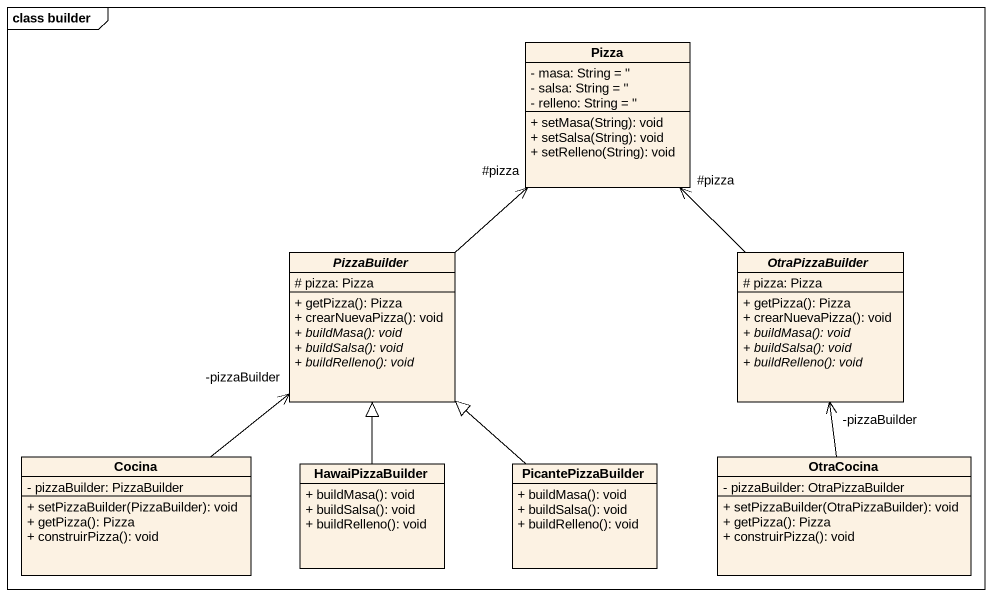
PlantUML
@startuml
mainframe class builder
hide circle
hide empty members
skinparam classAttributeIconSize 0
class Pizza {
  - masa: String = ''
  - salsa: String = ''
  - relleno: String = ''
  + setMasa(String): void
  + setSalsa(String): void
  + setRelleno(String): void
}
abstract class PizzaBuilder {
  # pizza: Pizza
  + getPizza(): Pizza
  + crearNuevaPizza(): void
  {abstract} + buildMasa(): void
  {abstract} + buildSalsa(): void
  {abstract} + buildRelleno(): void
}
abstract class OtraPizzaBuilder {
  # pizza: Pizza
  + getPizza(): Pizza
  + crearNuevaPizza(): void
  {abstract} + buildMasa(): void
  {abstract} + buildSalsa(): void
  {abstract} + buildRelleno(): void
}
class Cocina {
  - pizzaBuilder: PizzaBuilder
  + setPizzaBuilder(PizzaBuilder): void
  + getPizza(): Pizza
  + construirPizza(): void
}
class HawaiPizzaBuilder {
  + buildMasa(): void
  + buildSalsa(): void
  + buildRelleno(): void
}
class PicantePizzaBuilder {
  + buildMasa(): void
  + buildSalsa(): void
  + buildRelleno(): void
}
class OtraCocina {
  - pizzaBuilder: OtraPizzaBuilder
  + setPizzaBuilder(OtraPizzaBuilder): void
  + getPizza(): Pizza
  + construirPizza(): void
}
PizzaBuilder -up-> "#pizza" Pizza
OtraPizzaBuilder -up-> "#pizza" Pizza
Cocina -up-> "-pizzaBuilder" PizzaBuilder
HawaiPizzaBuilder -up-|> PizzaBuilder
PicantePizzaBuilder -up-|> PizzaBuilder
OtraCocina -up-> "-pizzaBuilder" OtraPizzaBuilder
@enduml
